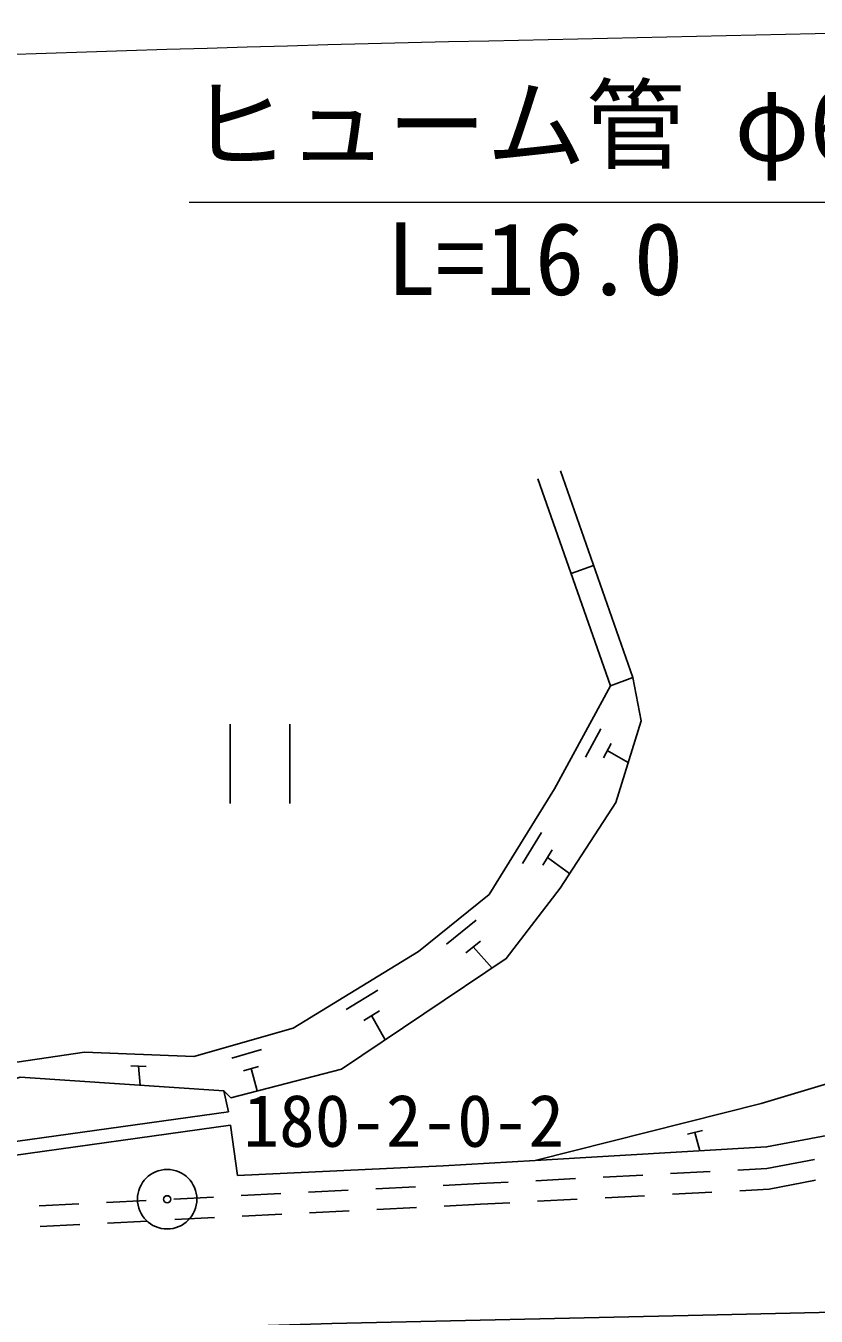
# Model space of a CAD drawing. Units: millimetres, scale not verified. Extents: x 40000 to 680000, y 20000 to 380000.
# Drawn here: x 296905 to 316832, y 300910 to 333453 of the extents above; entities that cross this region are included whole.
import ezdxf
from ezdxf.enums import TextEntityAlignment as Align

# ---------------------------------------------------------------- set-up
doc = ezdxf.new("R2010")
doc.units = ezdxf.units.MM
doc.header["$LTSCALE"] = 1000
for name, color, linetype, lineweight in [('M-BGD', 7, 'Continuous', 25), ('M-BMK-SRVR', 3, 'Continuous', 25), ('M-STR-HTXT', 7, 'Continuous', 13), ('M-STR-STRC', 7, 'Continuous', 25)]:
    doc.layers.add(name, color=color, linetype=linetype, lineweight=lineweight)
doc.layers.add('M-BMK-HTXT', color=7, linetype='Continuous')
doc.styles.add('ＭＳ ゴシック', font='')
doc.styles.get('ＭＳ ゴシック').set_extended_font_data('MS Gothic')

msp = doc.modelspace()

# ---------------------------------------------------------------- linework, layer by layer
at = {"layer": 'M-BGD'}
for p, q in [((311649, 316810), (309813, 322027)), ((310653, 319640), (311222, 319840)), ((302060, 315840), (302060, 313840)), ((303560, 315840), (303560, 313840)), ((311013, 315011), (311400, 315724)), ((311466, 314995), (311660, 315352)), ((311563, 315174), (312094, 314875)), ((309428, 312331), (309909, 313111)), ((309938, 312285), (310179, 312675)), ((310058, 312480), (310616, 312078)), ((307512, 310295), (308258, 310895)), ((307999, 310072), (308372, 310372)), ((308185, 310222), (308664, 309687)), ((304983, 308645), (305779, 309132)), ((305425, 308369), (305823, 308612)), ((305624, 308491), (305968, 307881)), ((302101, 307421), (302849, 307637)), ((299557, 307221), (299941, 307206)), ((299749, 307214), (299790, 306735)), ((302396, 307101), (302770, 307209)), ((302583, 307155), (302737, 306592)), ((301899, 306596), (302017, 306063)), ((302064, 305726), (287329, 303674)), ((313588, 305500), (313962, 305595)), ((313775, 305547), (313900, 305081)), ((307430, 304706), (309744, 304840)), ((314859, 304593), (315584, 304631)), ((315584, 304631), (316791, 304861)), ((308342, 304254), (309067, 304292)), ((309766, 304328), (310765, 304380)), ((311464, 304417), (312462, 304469)), ((313161, 304505), (314160, 304557)), ((315646, 304114), (316818, 304337)), ((302335, 303951), (303333, 304001)), ((304032, 304036), (305031, 304087)), ((305730, 304122), (306729, 304173)), ((307428, 304208), (308342, 304254)), ((311508, 303898), (312507, 303950)), ((313206, 303987), (314204, 304039)), ((314904, 304075), (315646, 304114)), ((297241, 303693), (298240, 303744)), ((298939, 303779), (299938, 303829)), ((300637, 303865), (301635, 303915)), ((305757, 303603), (306756, 303653)), ((307455, 303689), (308368, 303735)), ((308368, 303735), (309111, 303773)), ((309810, 303810), (310809, 303862)), ((298965, 303260), (299964, 303310)), ((300663, 303345), (301662, 303396)), ((302361, 303431), (303360, 303482)), ((304059, 303517), (305058, 303567)), ((297268, 303174), (298266, 303224))]:
    msp.add_line(p, q, dxfattribs=at)
for points in [[(311649, 316810), (312211, 317022), (310384, 322227)], [(310374, 311708), (311777, 313863), (312419, 315927), (312211, 317022)], [(283312, 303188), (285829, 304397), (288348, 304833), (291062, 305698), (295991, 307217), (298381, 307570), (301141, 307457), (303643, 308178), (306805, 310111), (308590, 311546), (310237, 314212), (311649, 316810)], [(309744, 304840), (315442, 306277), (323887, 308805), (323418, 311032), (324525, 311872), (324592, 313058), (323850, 314802)], [(310374, 311708), (309018, 309930), (304866, 307144), (302070, 306419), (301899, 306596), (296763, 306942), (294970, 306359), (292303, 305280), (289677, 304784), (288534, 304185)], [(309744, 304840), (315583, 305180), (326412, 307213)], [(302017, 306063), (287279, 304010), (286951, 303959), (286136, 303849)], [(302064, 305726), (302243, 304462), (307430, 304706)]]:
    msp.add_lwpolyline(points, dxfattribs=at)
at = {"layer": 'M-BMK-SRVR'}
for radius in [750, 90]:
    msp.add_circle((300469, 303860), radius, dxfattribs=at)
at = {"layer": 'M-STR-HTXT'}
for p, q in [((308579, 333070), (325527, 333453)), ((321022, 328996), (301022, 328996))]:
    msp.add_line(p, q, dxfattribs=at)
msp.add_arc((331975, -701666), 1035000, 91.2953, 98.48645, dxfattribs=at)
at = {"layer": 'M-STR-STRC'}
msp.add_lwpolyline([(225853, 295418), (231427, 295995), (238504, 296713), (244711, 297288), (252130, 297904), (260371, 298528), (268165, 299061), (274825, 299471), (281318, 299833), (288617, 300165), (296598, 300478), (304622, 300727), (313607, 300928), (326073, 301216), (340833, 301550), (352762, 301839), (362983, 302058), (371654, 302239), (379050, 302378), (385967, 302444), (393217, 302457), (400188, 302267), (406178, 301879)], dxfattribs=at)

# ---------------------------------------------------------------- texts
at = {"layer": 'M-BMK-HTXT', "style": 'ＭＳ ゴシック'}
msp.add_text('180-2-0-2', height=1320, dxfattribs=at).set_placement((302393, 304786), align=Align.BOTTOM_LEFT)
at = {"layer": 'M-STR-HTXT', "style": 'ＭＳ ゴシック'}
msp.add_text('ヒューム管 φ600', height=1833, dxfattribs=at).set_placement((301022, 329496), align=Align.BOTTOM_LEFT)
msp.add_text('L=16.0', height=1833, dxfattribs=at).set_placement((309739, 328496), align=Align.TOP_CENTER)

doc.saveas('drawing.dxf')
